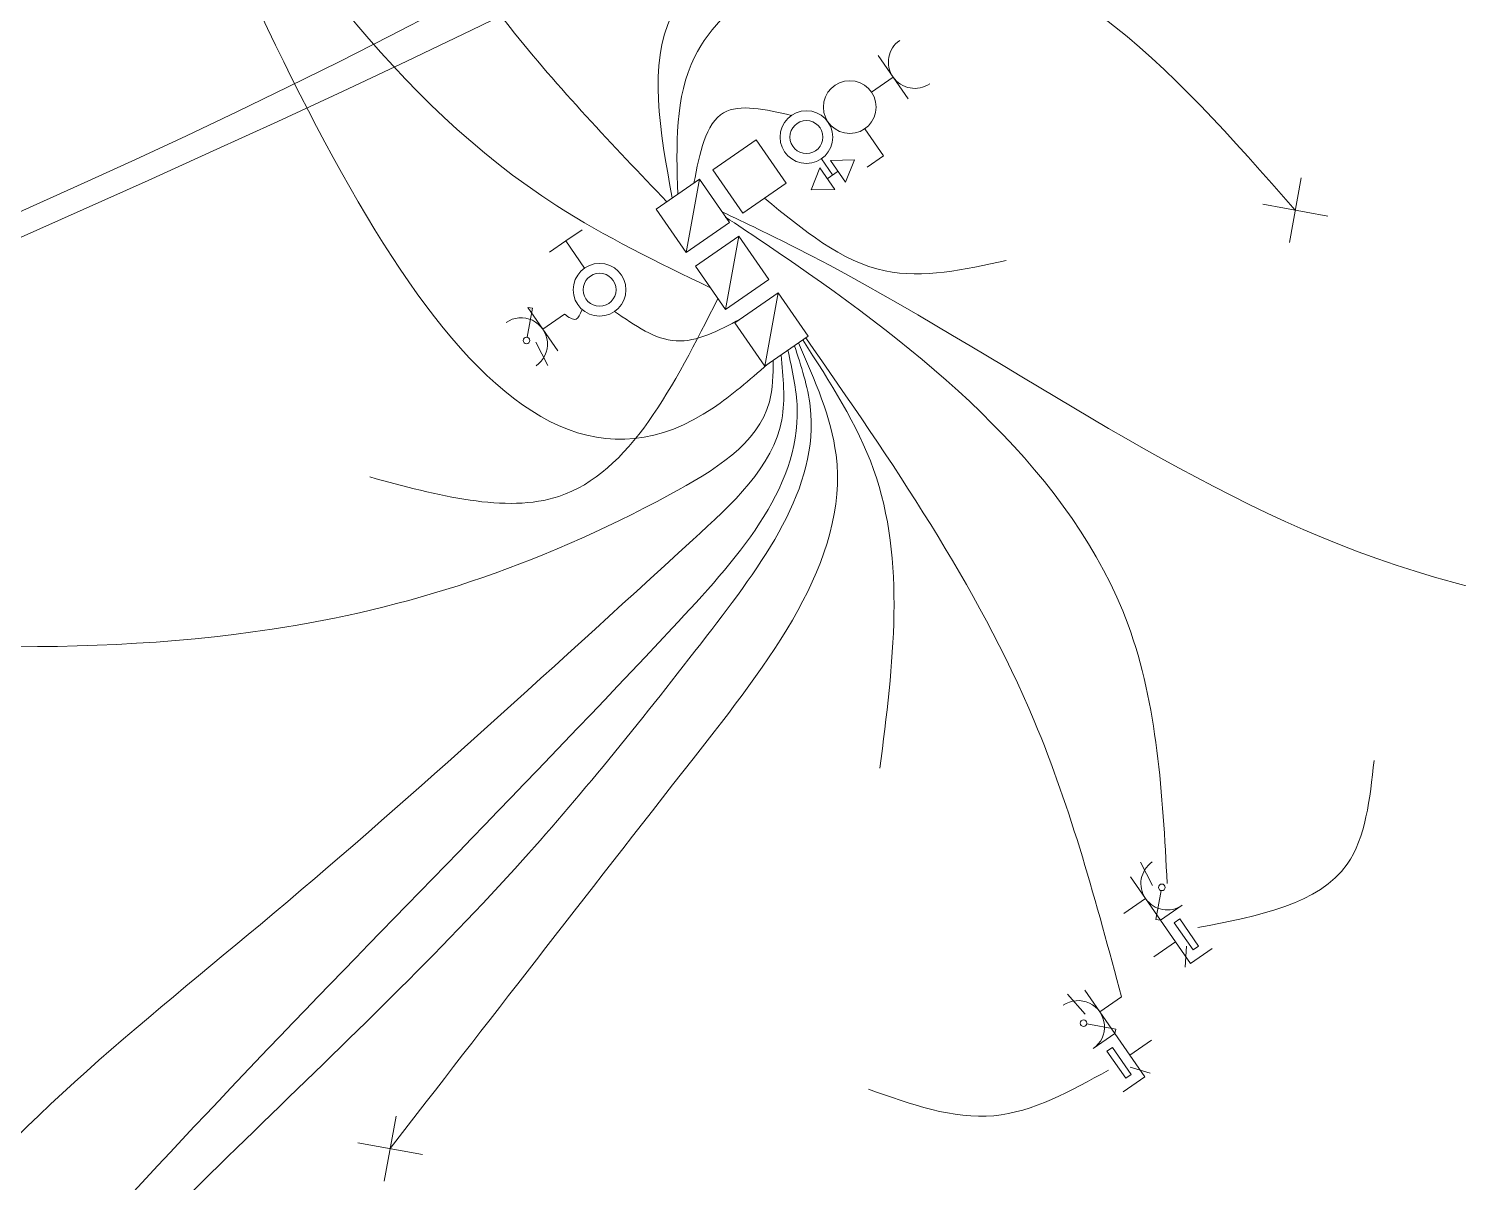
# Model space of a CAD drawing. Header units: metres. Extents: x 2747662.9 to 2747731.3, y 1250221.9 to 1250283.3.
# Drawn here: x 2747680.26 to 2747684.601, y 1250248.721 to 1250252.223 of the extents above; entities that cross this region are included whole.
import ezdxf

# ---------------------------------------------------------------- set-up
doc = ezdxf.new("R2010")
doc.units = ezdxf.units.M
doc.header["$MEASUREMENT"] = 0
doc.linetypes.add('EL_Boden', pattern=[900, 600, -300])
doc.layers.add('___elektro', color=7, linetype='Continuous')

msp = doc.modelspace()

# ---------------------------------------------------------------- linework, layer by layer
at = {"layer": '___elektro', "color": 30, "linetype": 'Continuous', "lineweight": 0, "true_color": 0xff8d1c}
for p, q in [((2747682.839, 1250252.1421), (2747682.9301, 1250252.0106)), ((2747682.8846, 1250252.0763), (2747682.8188, 1250252.0308)), ((2747682.7075, 1250252.051), (2747682.7075, 1250252.051)), ((2747682.8188, 1250252.0308), (2747682.8189, 1250252.0308)), ((2747682.576, 1250251.9599), (2747682.576, 1250251.9599)), ((2747682.6873, 1250251.9397), (2747682.6873, 1250251.9397)), ((2747682.6873, 1250251.9397), (2747682.6873, 1250251.9397)), ((2747682.4691, 1250251.8859), (2747682.3376, 1250251.7947)), ((2747682.5602, 1250251.7543), (2747682.4691, 1250251.8859)), ((2747682.7986, 1250251.9195), (2747682.8555, 1250251.8373)), ((2747682.7986, 1250251.9195), (2747682.7986, 1250251.9195)), ((2747682.5558, 1250251.8486), (2747682.5558, 1250251.8486)), ((2747682.6355, 1250251.7335), (2747682.662, 1250251.8005)), ((2747682.662, 1250251.8005), (2747682.7076, 1250251.7348)), ((2747682.6671, 1250251.8283), (2747682.6671, 1250251.8284)), ((2747682.7012, 1250251.779), (2747682.6671, 1250251.8283)), ((2747682.767, 1250251.8246), (2747682.6949, 1250251.8233)), ((2747682.6949, 1250251.8233), (2747682.7405, 1250251.7575)), ((2747682.767, 1250251.8246), (2747682.7405, 1250251.7575)), ((2747682.8555, 1250251.8373), (2747682.8062, 1250251.8031)), ((2747682.2965, 1250251.7663), (2747682.1649, 1250251.6752)), ((2747682.2561, 1250251.5436), (2747682.2965, 1250251.7663)), ((2747682.3876, 1250251.6347), (2747682.2965, 1250251.7663)), ((2747682.3376, 1250251.7947), (2747682.4287, 1250251.6632)), ((2747682.7177, 1250251.7904), (2747682.6848, 1250251.7676)), ((2747684.0879, 1250251.5739), (2747684.1236, 1250251.7707)), ((2747682.2307, 1250251.7207), (2747682.2308, 1250251.7207)), ((2747682.2472, 1250251.7321), (2747682.2472, 1250251.7321)), ((2747682.2636, 1250251.7435), (2747682.2636, 1250251.7435)), ((2747682.28, 1250251.7549), (2747682.2801, 1250251.7549)), ((2747682.3079, 1250251.7498), (2747682.3079, 1250251.7499)), ((2747682.3193, 1250251.7334), (2747682.3193, 1250251.7334)), ((2747682.3306, 1250251.7169), (2747682.3307, 1250251.717)), ((2747682.4287, 1250251.6632), (2747682.5602, 1250251.7543)), ((2747682.6355, 1250251.7335), (2747682.7076, 1250251.7348)), ((2747682.1649, 1250251.6752), (2747682.2561, 1250251.5436)), ((2747682.1814, 1250251.6866), (2747682.1814, 1250251.6866)), ((2747682.1978, 1250251.6979), (2747682.1979, 1250251.698)), ((2747682.2143, 1250251.7093), (2747682.2143, 1250251.7094)), ((2747682.342, 1250251.7005), (2747682.3421, 1250251.7005)), ((2747682.3534, 1250251.6841), (2747682.3535, 1250251.6841)), ((2747682.4173, 1250251.6797), (2747682.4173, 1250251.6797)), ((2747684.2041, 1250251.6544), (2747684.0073, 1250251.6901)), ((2747684.1057, 1250251.6723), (2747684.1058, 1250251.6723)), ((2747682.1763, 1250251.6587), (2747682.1764, 1250251.6588)), ((2747682.1877, 1250251.6423), (2747682.1878, 1250251.6423)), ((2747682.1991, 1250251.6258), (2747682.1992, 1250251.6259)), ((2747682.2561, 1250251.5436), (2747682.3876, 1250251.6347)), ((2747682.3648, 1250251.6676), (2747682.3648, 1250251.6677)), ((2747682.3762, 1250251.6512), (2747682.3762, 1250251.6512)), ((2747681.8912, 1250251.5786), (2747681.9406, 1250251.6128)), ((2747682.2105, 1250251.6094), (2747682.2105, 1250251.6094)), ((2747682.2219, 1250251.593), (2747682.2219, 1250251.593)), ((2747682.4161, 1250251.5936), (2747682.2845, 1250251.5025)), ((2747682.3218, 1250251.5892), (2747682.3219, 1250251.5892)), ((2747682.3383, 1250251.6006), (2747682.3383, 1250251.6006)), ((2747682.3547, 1250251.612), (2747682.3547, 1250251.612)), ((2747682.3711, 1250251.6234), (2747682.3712, 1250251.6234)), ((2747682.3756, 1250251.371), (2747682.4161, 1250251.5936)), ((2747682.3996, 1250251.5823), (2747682.3997, 1250251.5823)), ((2747682.5072, 1250251.4621), (2747682.4161, 1250251.5936)), ((2747681.8912, 1250251.5786), (2747681.8419, 1250251.5444)), ((2747681.9482, 1250251.4964), (2747681.8912, 1250251.5786)), ((2747682.2333, 1250251.5765), (2747682.2333, 1250251.5765)), ((2747682.2447, 1250251.5601), (2747682.2447, 1250251.5601)), ((2747682.2725, 1250251.555), (2747682.2725, 1250251.5551)), ((2747682.2889, 1250251.5664), (2747682.289, 1250251.5664)), ((2747682.3054, 1250251.5778), (2747682.3054, 1250251.5778)), ((2747682.3503, 1250251.5481), (2747682.3503, 1250251.5481)), ((2747682.3667, 1250251.5595), (2747682.3668, 1250251.5595)), ((2747682.3832, 1250251.5709), (2747682.3832, 1250251.5709)), ((2747682.4274, 1250251.5772), (2747682.4275, 1250251.5772)), ((2747682.4388, 1250251.5608), (2747682.4389, 1250251.5608)), ((2747682.4502, 1250251.5443), (2747682.4503, 1250251.5443)), ((2747681.9482, 1250251.4964), (2747681.9482, 1250251.4964)), ((2747682.2845, 1250251.5025), (2747682.3756, 1250251.371)), ((2747682.301, 1250251.5139), (2747682.301, 1250251.514)), ((2747682.3174, 1250251.5253), (2747682.3174, 1250251.5253)), ((2747682.3338, 1250251.5367), (2747682.3339, 1250251.5367)), ((2747682.4616, 1250251.5279), (2747682.4616, 1250251.5279)), ((2747682.473, 1250251.5114), (2747682.473, 1250251.5115)), ((2747682.4844, 1250251.495), (2747682.4844, 1250251.495)), ((2747682.0595, 1250251.4762), (2747682.0595, 1250251.4762)), ((2747682.2959, 1250251.4861), (2747682.296, 1250251.4861)), ((2747682.3073, 1250251.4697), (2747682.3073, 1250251.4697)), ((2747682.3187, 1250251.4532), (2747682.3187, 1250251.4532)), ((2747682.3756, 1250251.371), (2747682.5072, 1250251.4621)), ((2747682.4958, 1250251.4786), (2747682.4958, 1250251.4786)), ((2747682.3301, 1250251.4368), (2747682.3301, 1250251.4368)), ((2747682.3415, 1250251.4203), (2747682.3415, 1250251.4204)), ((2747682.5356, 1250251.421), (2747682.4041, 1250251.3299)), ((2747682.4414, 1250251.4166), (2747682.4414, 1250251.4166)), ((2747682.4578, 1250251.428), (2747682.4579, 1250251.428)), ((2747682.4743, 1250251.4393), (2747682.4743, 1250251.4394)), ((2747682.4907, 1250251.4507), (2747682.4908, 1250251.4508)), ((2747682.4952, 1250251.1984), (2747682.5356, 1250251.421)), ((2747682.5192, 1250251.4096), (2747682.5192, 1250251.4097)), ((2747682.6267, 1250251.2895), (2747682.5356, 1250251.421)), ((2747681.7736, 1250251.2867), (2747681.7895, 1250251.3743)), ((2747681.7756, 1250251.3768), (2747681.8667, 1250251.2453)), ((2747681.7895, 1250251.3743), (2747681.7756, 1250251.3768)), ((2747681.928, 1250251.3851), (2747681.928, 1250251.3851)), ((2747682.0393, 1250251.3649), (2747682.0393, 1250251.3649)), ((2747682.3529, 1250251.4039), (2747682.3529, 1250251.4039)), ((2747682.3642, 1250251.3874), (2747682.3643, 1250251.3875)), ((2747682.3921, 1250251.3824), (2747682.3921, 1250251.3824)), ((2747682.4085, 1250251.3938), (2747682.4086, 1250251.3938)), ((2747682.425, 1250251.4052), (2747682.425, 1250251.4052)), ((2747682.4699, 1250251.3755), (2747682.4699, 1250251.3755)), ((2747682.4863, 1250251.3868), (2747682.4863, 1250251.3869)), ((2747682.5027, 1250251.3982), (2747682.5028, 1250251.3983)), ((2747682.547, 1250251.4046), (2747682.5471, 1250251.4046)), ((2747682.5584, 1250251.3881), (2747682.5584, 1250251.3882)), ((2747682.5698, 1250251.3717), (2747682.5698, 1250251.3717)), ((2747681.8211, 1250251.311), (2747681.8869, 1250251.3566)), ((2747681.8869, 1250251.3566), (2747681.8869, 1250251.3566)), ((2747681.8869, 1250251.3566), (2747681.8869, 1250251.3566)), ((2747682.4041, 1250251.3299), (2747682.4952, 1250251.1984)), ((2747682.4205, 1250251.3413), (2747682.4206, 1250251.3413)), ((2747682.437, 1250251.3527), (2747682.437, 1250251.3527)), ((2747682.4534, 1250251.3641), (2747682.4535, 1250251.3641)), ((2747682.5812, 1250251.3552), (2747682.5812, 1250251.3553)), ((2747682.5926, 1250251.3388), (2747682.5926, 1250251.3388)), ((2747682.604, 1250251.3224), (2747682.604, 1250251.3224)), ((2747682.4155, 1250251.3135), (2747682.4155, 1250251.3135)), ((2747682.4269, 1250251.297), (2747682.4269, 1250251.2971)), ((2747682.4383, 1250251.2806), (2747682.4383, 1250251.2806)), ((2747682.4952, 1250251.1984), (2747682.6267, 1250251.2895)), ((2747682.6103, 1250251.2781), (2747682.6103, 1250251.2781)), ((2747682.6154, 1250251.3059), (2747682.6154, 1250251.306)), ((2747681.7996, 1250251.2718), (2747681.8369, 1250251.2004)), ((2747682.4497, 1250251.2641), (2747682.4497, 1250251.2642)), ((2747682.461, 1250251.2477), (2747682.4611, 1250251.2477)), ((2747682.561, 1250251.2439), (2747682.561, 1250251.244)), ((2747682.5774, 1250251.2553), (2747682.5775, 1250251.2553)), ((2747682.5939, 1250251.2667), (2747682.5939, 1250251.2667)), ((2747682.4724, 1250251.2313), (2747682.4725, 1250251.2313)), ((2747682.4838, 1250251.2148), (2747682.4839, 1250251.2148)), ((2747682.5117, 1250251.2098), (2747682.5117, 1250251.2098)), ((2747682.5281, 1250251.2212), (2747682.5281, 1250251.2212)), ((2747682.5445, 1250251.2325), (2747682.5446, 1250251.2326)), ((2747683.6726, 1250249.6216), (2747683.6353, 1250249.693)), ((2747683.6967, 1250249.5166), (2747683.6056, 1250249.6481)), ((2747683.6986, 1250249.6067), (2747683.6828, 1250249.5191)), ((2747683.6511, 1250249.5823), (2747683.5853, 1250249.5368)), ((2747683.7624, 1250249.5621), (2747683.6967, 1250249.5166)), ((2747683.5853, 1250249.5368), (2747683.5854, 1250249.5368)), ((2747683.5853, 1250249.5368), (2747683.5854, 1250249.5368)), ((2747683.6828, 1250249.5191), (2747683.6967, 1250249.5166)), ((2747683.6967, 1250249.5166), (2747683.7878, 1250249.3851)), ((2747683.7422, 1250249.4508), (2747683.6765, 1250249.4053)), ((2747683.7757, 1250249.4375), (2747683.7713, 1250249.3737)), ((2747683.7878, 1250249.3851), (2747683.8535, 1250249.4306)), ((2747683.6765, 1250249.4053), (2747683.6765, 1250249.4053)), ((2747683.4681, 1250249.2318), (2747683.4144, 1250249.2919)), ((2747683.558, 1250249.1724), (2747683.4669, 1250249.3039)), ((2747683.5124, 1250249.2382), (2747683.5782, 1250249.2837)), ((2747683.5782, 1250249.2837), (2747683.5782, 1250249.2838)), ((2747683.5782, 1250249.2837), (2747683.5782, 1250249.2838)), ((2747683.4729, 1250249.2022), (2747683.5605, 1250249.1863)), ((2747683.4922, 1250249.1269), (2747683.558, 1250249.1724)), ((2747683.5605, 1250249.1863), (2747683.558, 1250249.1724)), ((2747683.558, 1250249.1724), (2747683.6491, 1250249.0409)), ((2747683.6035, 1250249.1066), (2747683.6693, 1250249.1522)), ((2747683.6693, 1250249.1522), (2747683.6693, 1250249.1522)), ((2747683.6042, 1250249.0706), (2747683.6655, 1250249.0523)), ((2747683.6491, 1250249.0409), (2747683.5833, 1250248.9953)), ((2747681.3399, 1250248.7249), (2747681.3756, 1250248.9217)), ((2747681.4561, 1250248.8054), (2747681.2593, 1250248.8411)), ((2747681.3577, 1250248.8233), (2747681.3578, 1250248.8233))]:
    msp.add_line(p, q, dxfattribs=at)
for points in [[(2747683.8118, 1250249.4382), (2747683.7548, 1250249.5204), (2747683.7384, 1250249.509), (2747683.7954, 1250249.4268)], [(2747683.5909, 1250249.0371), (2747683.5339, 1250249.1193), (2747683.5504, 1250249.1307), (2747683.6073, 1250249.0485)]]:
    msp.add_lwpolyline(points, close=True, dxfattribs=at)
for centre, radius in [((2747682.7531, 1250251.9852), 0.08), ((2747682.6215, 1250251.8941), 0.08), ((2747682.6215, 1250251.8941), 0.05), ((2747681.9937, 1250251.4306), 0.08), ((2747681.9937, 1250251.4306), 0.05), ((2747681.7718, 1250251.2769), 0.01), ((2747683.7004, 1250249.6165), 0.01), ((2747683.4631, 1250249.204), 0.01)]:
    msp.add_circle(centre, radius, dxfattribs=at)
for centre, start, end in [((2747682.9503, 1250252.1219), 124.7099, 304.7099), ((2747681.7553, 1250251.2655), 304.7099, 124.7099), ((2747683.7169, 1250249.6279), 124.7099, 304.7099), ((2747683.4466, 1250249.1926), 304.7099, 124.7099)]:
    msp.add_arc(centre, 0.08, start, end, dxfattribs=at)
at = {"layer": '___elektro', "color": 30, "linetype": 'EL_Boden', "lineweight": 0, "true_color": 0xff8d1c}
for points, knots in [([(2747684.1236, 1250256.0992), (2747684.1994, 1250255.7514), (2747684.2753, 1250255.4035), (2747684.2564, 1250255.0562), (2747684.2251, 1250254.48), (2747683.933, 1250253.9052), (2747683.5327, 1250253.4688), (2747683.1043, 1250253.0017), (2747682.5519, 1250252.693), (2747681.994, 1250252.411), (2747680.9571, 1250251.8867), (2747679.901, 1250251.4544), (2747678.8418, 1250250.9595), (2747678.1247, 1250250.6244), (2747677.4063, 1250250.2607), (2747676.6363, 1250250.1501), (2747676.1619, 1250250.082), (2747675.6679, 1250250.11), (2747675.1891, 1250250.1811), (2747675.0597, 1250250.2003), (2747674.9314, 1250250.2226), (2747674.8031, 1250250.2449)], [0, 0, 0, 0, 1, 1, 1, 2, 2, 2, 3, 3, 3, 4, 4, 4, 5, 5, 5, 6, 6, 6, 7, 7, 7, 7]), ([(2747684.1709, 1250256.132), (2747684.2439, 1250256.002), (2747684.317, 1250255.872), (2747684.3611, 1250255.7354), (2747684.5278, 1250255.2196), (2747684.2828, 1250254.6093), (2747683.9485, 1250254.1271), (2747683.5027, 1250253.484), (2747682.898, 1250253.0688), (2747682.2603, 1250252.6946), (2747681.4725, 1250252.2323), (2747680.6345, 1250251.8328), (2747679.8078, 1250251.483), (2747679.1381, 1250251.1996), (2747678.4759, 1250250.9488), (2747677.7605, 1250250.6353), (2747677.4026, 1250250.4784), (2747677.0313, 1250250.3058), (2747676.679, 1250250.3908), (2747676.5456, 1250250.423), (2747676.4148, 1250250.4922), (2747676.3041, 1250250.5802), (2747676.1489, 1250250.7034), (2747676.033, 1250250.8636), (2747675.9172, 1250251.0238)], [0, 0, 0, 0, 1, 1, 1, 2, 2, 2, 3, 3, 3, 4, 4, 4, 5, 5, 5, 6, 6, 6, 7, 7, 7, 8, 8, 8, 8])]:
    msp.add_open_spline(points, degree=3, knots=knots, dxfattribs=at)
at = {"layer": '___elektro', "color": 30, "linetype": 'Continuous', "lineweight": 0, "true_color": 0xff8d1c}
for points, knots in [([(2747682.1978, 1250251.6979), (2747682.0332, 1250251.8699), (2747681.8685, 1250252.0418), (2747681.7218, 1250252.2271), (2747681.449, 1250252.5717), (2747681.2379, 1250252.9625), (2747681.0269, 1250253.3533)], [0, 0, 0, 0, 1, 1, 1, 2, 2, 2, 2]), ([(2747676.7923, 1250251.2565), (2747676.8417, 1250251.2053), (2747676.8911, 1250251.1541), (2747676.9454, 1250251.1133), (2747677.2496, 1250250.8848), (2747677.7074, 1250250.9839), (2747678.1197, 1250251.083), (2747678.5754, 1250251.1925), (2747678.9755, 1250251.3021), (2747679.3457, 1250251.5112), (2747679.8021, 1250251.7689), (2747680.213, 1250252.1779), (2747680.4756, 1250252.6457), (2747680.5365, 1250252.7542), (2747680.5895, 1250252.8659), (2747680.6424, 1250252.9777)], [0, 0, 0, 0, 1, 1, 1, 2, 2, 2, 3, 3, 3, 4, 4, 4, 5, 5, 5, 5]), ([(2747680.6424, 1250252.9777), (2747681.163, 1250251.8032), (2747681.6836, 1250250.6288), (2747682.3392, 1250251.0723), (2747682.3933, 1250251.109), (2747682.4484, 1250251.1566), (2747682.5034, 1250251.2042)], [0, 0, 0, 0, 1, 1, 1, 2, 2, 2, 2]), ([(2747680.6917, 1250253.0118), (2747681.0322, 1250252.5061), (2747681.3727, 1250252.0005), (2747681.8636, 1250251.6853), (2747682.0101, 1250251.5912), (2747682.1701, 1250251.514), (2747682.33, 1250251.4369)], [0, 0, 0, 0, 1, 1, 1, 2, 2, 2, 2]), ([(2747684.9937, 1250252.996), (2747684.2514, 1250252.9556), (2747683.509, 1250252.9152), (2747682.7147, 1250252.608), (2747682.5059, 1250252.5273), (2747682.2935, 1250252.4281), (2747682.2133, 1250252.2647), (2747682.14, 1250252.1153), (2747682.1771, 1250251.9123), (2747682.2143, 1250251.7093)], [0, 0, 0, 0, 1, 1, 1, 2, 2, 2, 3, 3, 3, 3]), ([(2747684.1057, 1250251.6723), (2747683.7248, 1250252.1056), (2747683.344, 1250252.5388), (2747682.8358, 1250252.4731), (2747682.6164, 1250252.4447), (2747682.3734, 1250252.3233), (2747682.2817, 1250252.137), (2747682.2224, 1250252.0164), (2747682.2266, 1250251.8685), (2747682.2307, 1250251.7207)], [0, 0, 0, 0, 1, 1, 1, 2, 2, 2, 3, 3, 3, 3]), ([(2747682.576, 1250251.9599), (2747682.4975, 1250251.978), (2747682.4191, 1250251.9962), (2747682.3702, 1250251.9678), (2747682.3153, 1250251.9359), (2747682.2977, 1250251.8454), (2747682.28, 1250251.7549)], [0, 0, 0, 0, 1, 1, 1, 2, 2, 2, 2]), ([(2747682.4944, 1250251.7088), (2747682.6111, 1250251.6121), (2747682.7278, 1250251.5155), (2747682.8605, 1250251.4879), (2747682.975, 1250251.4642), (2747683.1014, 1250251.4918), (2747683.2279, 1250251.5195)], [0, 0, 0, 0, 1, 1, 1, 2, 2, 2, 2]), ([(2747686.2617, 1250250.3313), (2747685.5845, 1250250.3688), (2747684.9073, 1250250.4064), (2747684.2962, 1250250.6355), (2747683.6986, 1250250.8595), (2747683.1642, 1250251.2666), (2747682.5851, 1250251.5603), (2747682.5121, 1250251.5972), (2747682.4385, 1250251.6324), (2747682.3648, 1250251.6676)], [0, 0, 0, 0, 1, 1, 1, 2, 2, 2, 3, 3, 3, 3]), ([(2747683.7169, 1250249.6279), (2747683.7022, 1250249.8995), (2747683.6874, 1250250.171), (2747683.5981, 1250250.4138), (2747683.4309, 1250250.8683), (2747683.0023, 1250251.2221), (2747682.5894, 1250251.5073), (2747682.518, 1250251.5567), (2747682.4471, 1250251.6039), (2747682.3762, 1250251.6512)], [0, 0, 0, 0, 1, 1, 1, 2, 2, 2, 3, 3, 3, 3]), ([(2747681.296, 1250250.8622), (2747681.5027, 1250250.8063), (2747681.7093, 1250250.7503), (2747681.8704, 1250250.8034), (2747682.0853, 1250250.8742), (2747682.219, 1250251.1391), (2747682.3528, 1250251.404)], [0, 0, 0, 0, 1, 1, 1, 2, 2, 2, 2]), ([(2747681.8869, 1250251.3566), (2747681.8999, 1250251.3472), (2747681.913, 1250251.3377), (2747681.9221, 1250251.3413), (2747681.9297, 1250251.3443), (2747681.9345, 1250251.3564), (2747681.9394, 1250251.3686)], [0, 0, 0, 0, 1, 1, 1, 2, 2, 2, 2]), ([(2747682.4205, 1250251.3414), (2747682.3549, 1250251.3065), (2747682.2894, 1250251.2716), (2747682.2261, 1250251.2753), (2747682.1623, 1250251.279), (2747682.1008, 1250251.3219), (2747682.0393, 1250251.3649)], [0, 0, 0, 0, 1, 1, 1, 2, 2, 2, 2]), ([(2747682.6103, 1250251.2781), (2747682.6932, 1250251.1502), (2747682.7761, 1250251.0224), (2747682.8252, 1250250.8854), (2747682.9245, 1250250.6079), (2747682.8847, 1250250.2932), (2747682.8448, 1250249.9786)], [0, 0, 0, 0, 1, 1, 1, 2, 2, 2, 2]), ([(2747683.5782, 1250249.2837), (2747683.5019, 1250249.5685), (2747683.4257, 1250249.8532), (2747683.3131, 1250250.1217), (2747683.1396, 1250250.5352), (2747682.8798, 1250250.91), (2747682.62, 1250251.2848)], [0, 0, 0, 0, 1, 1, 1, 2, 2, 2, 2]), ([(2747679.3553, 1250247.1825), (2747679.5055, 1250247.3876), (2747679.6556, 1250247.5927), (2747679.8093, 1250247.7896), (2747680.5296, 1250248.7122), (2747681.3272, 1250249.4544), (2747682.2149, 1250250.404), (2747682.4065, 1250250.609), (2747682.6024, 1250250.8237), (2747682.5936, 1250251.0711), (2747682.5915, 1250251.1285), (2747682.5784, 1250251.1877), (2747682.5653, 1250251.2469)], [0, 0, 0, 0, 1, 1, 1, 2, 2, 2, 3, 3, 3, 4, 4, 4, 4]), ([(2747679.7935, 1250246.3569), (2747679.7005, 1250246.6398), (2747679.6074, 1250246.9226), (2747679.6456, 1250247.1873), (2747679.6879, 1250247.4813), (2747679.8919, 1250247.753), (2747680.1056, 1250248.0032), (2747680.6463, 1250248.6362), (2747681.249, 1250249.1316), (2747681.7601, 1250249.6996), (2747681.9498, 1250249.9104), (2747682.1269, 1250250.1313), (2747682.3185, 1250250.3792), (2747682.4851, 1250250.5947), (2747682.6626, 1250250.8307), (2747682.6332, 1250251.0758), (2747682.6259, 1250251.1371), (2747682.6056, 1250251.199), (2747682.5853, 1250251.2608)], [0, 0, 0, 0, 1, 1, 1, 2, 2, 2, 3, 3, 3, 4, 4, 4, 5, 5, 5, 6, 6, 6, 6]), ([(2747681.3577, 1250248.8233), (2747681.6505, 1250249.2017), (2747681.9432, 1250249.5801), (2747682.2777, 1250250.0066), (2747682.5052, 1250250.2968), (2747682.7521, 1250250.6093), (2747682.7114, 1250250.9297), (2747682.697, 1250251.0422), (2747682.6473, 1250251.1557), (2747682.5975, 1250251.2692)], [0, 0, 0, 0, 1, 1, 1, 2, 2, 2, 3, 3, 3, 3]), ([(2747679.0599, 1250250.4063), (2747679.72, 1250250.3559), (2747680.38, 1250250.3055), (2747680.9996, 1250250.4001), (2747681.4066, 1250250.4622), (2747681.7961, 1250250.5868), (2747682.2066, 1250250.8086), (2747682.3398, 1250250.8806), (2747682.4752, 1250250.9628), (2747682.509, 1250251.0907), (2747682.5193, 1250251.1297), (2747682.5201, 1250251.173), (2747682.521, 1250251.2162)], [0, 0, 0, 0, 1, 1, 1, 2, 2, 2, 3, 3, 3, 4, 4, 4, 4]), ([(2747679.6795, 1250248.1508), (2747679.7312, 1250248.2372), (2747679.7829, 1250248.3236), (2747679.8396, 1250248.4063), (2747680.1351, 1250248.8376), (2747680.5659, 1250249.1711), (2747680.964, 1250249.5041), (2747681.409, 1250249.8764), (2747681.813, 1250250.2482), (2747682.2768, 1250250.6715), (2747682.3966, 1250250.7808), (2747682.5203, 1250250.8936), (2747682.5467, 1250251.0362), (2747682.5581, 1250251.0979), (2747682.5513, 1250251.1652), (2747682.5445, 1250251.2325)], [0, 0, 0, 0, 1, 1, 1, 2, 2, 2, 3, 3, 3, 4, 4, 4, 5, 5, 5, 5]), ([(2747683.8095, 1250249.4941), (2747683.9939, 1250249.5297), (2747684.1784, 1250249.5653), (2747684.2633, 1250249.6867), (2747684.3194, 1250249.7668), (2747684.3321, 1250249.8844), (2747684.3449, 1250250.0019)], [0, 0, 0, 0, 1, 1, 1, 2, 2, 2, 2]), ([(2747683.5385, 1250249.0616), (2747683.4239, 1250248.9978), (2747683.3092, 1250248.934), (2747683.1901, 1250248.9232), (2747683.0668, 1250248.9121), (2747682.9386, 1250248.9578), (2747682.8104, 1250249.0035)], [0, 0, 0, 0, 1, 1, 1, 2, 2, 2, 2])]:
    msp.add_open_spline(points, degree=3, knots=knots, dxfattribs=at)

doc.saveas('drawing.dxf')
